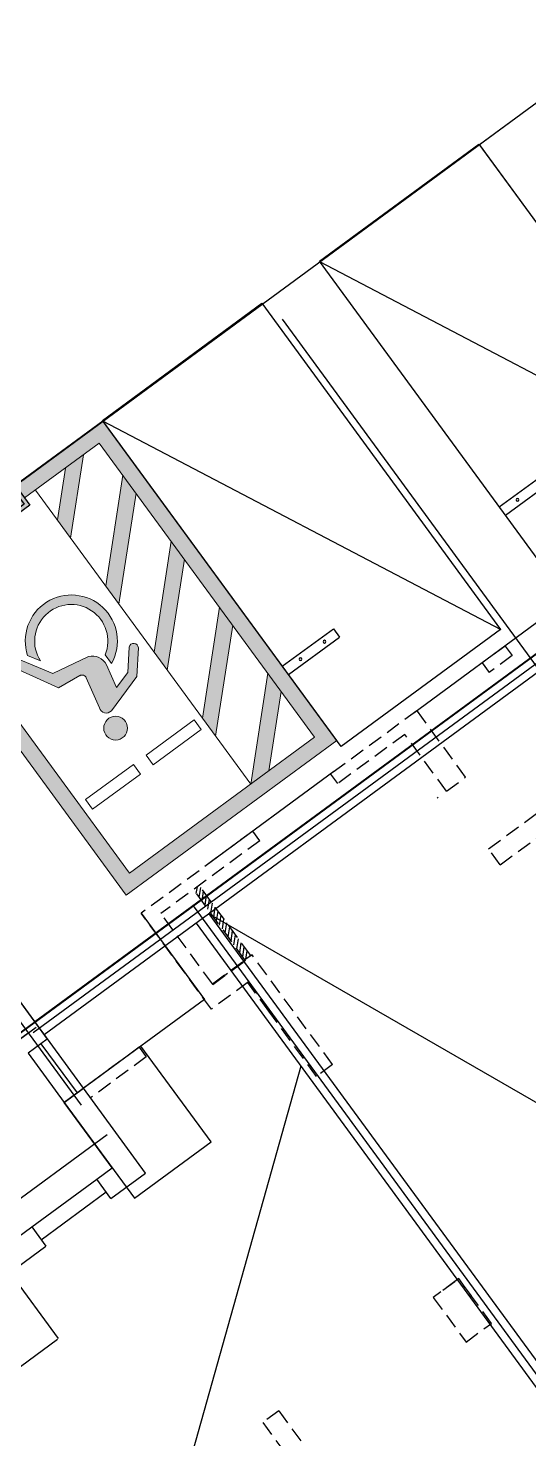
# Model space of a CAD drawing. Header units: millimetres. Extents: x 75184266 to 76346726, y -35077925 to -33679385.
# Drawn here: x 75511677 to 75518001, y -34609122 to -34591327 of the extents above; entities that cross this region are included whole.
import ezdxf

# ---------------------------------------------------------------- set-up
doc = ezdxf.new("R2010")
doc.units = ezdxf.units.MM
doc.header["$LTSCALE"] = 50
doc.header["$MEASUREMENT"] = 0
for name, pattern in [('HIDDEN2', [0.1875, 0.125, -0.0625]), ('XR-지하3층$0$H', [1.3, 0.8, -0.5]), ('XR-지하3층$0$HIDDEN2', [0.1875, 0.125, -0.0625])]:
    doc.linetypes.add(name, pattern=pattern)
for name, color, linetype in [('XR-지하3층$0$1HIDDEN2', 1, 'XR-지하3층$0$HIDDEN2'), ('XR-지하3층$0$5', 5, 'CONTINUOUS'), ('XR-지하3층$0$hat', 8, 'CONTINUOUS'), ('XR-지하3층$0$일반주차', 8, 'CONTINUOUS'), ('XR-지하3층$0$장애인', 11, 'CONTINUOUS'), ('XR-지하3층$0$확장형주차', 8, 'CONTINUOUS')]:
    doc.layers.add(name, color=color, linetype=linetype)
doc.layers.add('건축', color=8, linetype='CONTINUOUS', plot=False)
doc.layers.add('유도관제-주차면B2', color=7, linetype='CONTINUOUS', lineweight=100)

# ---------------------------------------------------------------- blocks, each defined once
blk = doc.blocks.new('XR-지하3층$0$장애인 주차')
at = {"layer": 'XR-지하3층$0$5', "ltscale": 4}
h = blk.add_hatch(color=7, dxfattribs=at)
h.dxf.hatch_style = 1
h.paths.add_polyline_path([(3841.997264835671, -695.0780087946878), (4402.000121470854, -695.0780087946878), (4402.000121470854, -1115.080151271075), (3841.997264835671, -1115.080151271075)])
h.paths.add_polyline_path([(3891.997519892382, -1065.079896214363), (4351.99986641414, -1065.079896214363), (4351.99986641414, -745.0782638514011), (3891.997519892382, -745.0782638514011)], flags=16)
h.paths.add_polyline_path([(3982.199268697524, -989.8749685254544), (3988.055078290212, -973.1311586538368), (4011.176556505419, -981.2174290407376), (4046.302626567036, -898.3408815806098), (4135.870332298697, -898.3408815806098), (4137.145780135219, -880.6026270158372), (4072.273199870749, -880.602627015849), (4072.273199870749, -862.8643724511003), (4138.421227971735, -862.8643724511003), (4142.235960863689, -809.8110830911862, -3.722470104551928), (4160.964472694517, -796.67601004478), (4152.378934681071, -916.0791361453585), (4058.050227145791, -916.0791361453702), (4021.01875284036, -1003.451299681202)], flags=0)
h = blk.add_hatch(color=256, dxfattribs=at)
h.dxf.hatch_style = 1
h.paths.add_polyline_path([(4351.99986641414, -1065.079896214362), (4351.999866414141, -745.0782638514011), (3891.997519892383, -745.0782638514011), (3891.997519892382, -1065.079896214363)])
at = {"layer": 'XR-지하3층$0$hat'}
h = blk.add_hatch(color=7, dxfattribs=at)
edge = h.paths.add_edge_path()
edge.add_line((4160.964472694536, -796.67601004485), (4152.378934681087, -916.0791361454055))
edge.add_line((4152.37893468108, -916.0791361454167), (4058.050227145789, -916.0791361454283))
edge.add_line((4058.050227145791, -916.0791361454167), (4021.018752840348, -1003.451299681236))
edge.add_line((4021.018752840351, -1003.451299681236), (3982.199268697519, -989.874968525477))
edge.add_line((3982.199268697524, -989.874968525477), (3988.055078290214, -973.1311586538714))
edge.add_line((3988.055078290212, -973.1311586538714), (4011.176556505425, -981.2174290407828))
edge.add_line((4011.176556505419, -981.2174290407955), (4046.302626567057, -898.3408815806679))
edge.add_line((4046.302626567061, -898.340881580656), (4135.870332298704, -898.3408815806441))
edge.add_line((4135.870332298706, -898.340881580656), (4137.145780135244, -880.6026270158836))
edge.add_line((4137.145780135244, -880.6026270158836), (4072.273199870745, -880.6026270158953))
edge.add_line((4072.273199870749, -880.6026270158836), (4072.273199870746, -862.8643724511348))
edge.add_line((4072.273199870749, -862.8643724511348), (4138.421227971742, -862.8643724511229))
edge.add_line((4138.421227971745, -862.8643724511348), (4142.235960863693, -809.8110830912447))
edge.add_arc((4140.258635246823, -787.0722665791609), 22.82462689652929, -24.88272667549188, 274.96983382009233, ccw=False)
edge = h.paths.add_edge_path()
edge.add_line((4047.665030254847, -981.4920170499337), (4057.804424407357, -957.5691022683568))
edge.add_arc((4127.470813777448, -941.6413942127928), 71.46396078982474, 192.8780981385994, 416.1688054886157)
edge.add_line((4167.258228158817, -882.277606019873), (4168.678321340426, -862.5277004258722))
edge.add_arc((4127.470813777439, -941.641394212781), 89.20221535457303, 206.535022543775, 422.4865967028556, ccw=False)
at = {"layer": 'XR-지하3층$0$장애인', "lineweight": 5, "true_color": 0xffffff}
blk.add_hatch(color=7, dxfattribs=at).paths.add_polyline_path([(2471.998693153262, 3994.919848728925), (2471.998693153262, -1005.080151271075), (3841.997264835671, -1005.080151271075), (3841.997264835671, -805.0801512710747), (2671.998693153263, -805.0801512710751), (2671.998693153262, 3794.919848728925), (5571.998693153263, 3794.919848728926), (5571.998693153262, -805.080151271075), (4402.000121470854, -805.080151271075), (4402.000121470854, -1005.080151271075), (5771.998693153262, -1005.080151271075), (5771.998693153262, 3994.919848728925)])
h = blk.add_hatch(color=7, dxfattribs=at)
h.paths.add_polyline_path([(5571.998693153262, 2794.914747595385), (5571.998693153262, 3077.758902888156), (4854.837747312696, 3794.919848728925), (4571.993592018897, 3794.919848728925)])
h.paths.add_polyline_path([(4571.993592018706, 3044.916022878447), (4571.993592018645, 2762.071867584627), (5571.998693153263, 1762.066766450834), (5571.998693153263, 2044.910921743602)])
h.paths.add_polyline_path([(4571.993592018483, 2012.068041734125), (4571.993592018423, 1729.223886441228), (5571.998693153262, 729.2187853062899), (5571.99869315326, 1012.062940599053)])
h.paths.add_polyline_path([(5571.99869315326, -303.629195838255), (5571.99869315326, -20.78504054549086), (4571.993592018262, 979.220060589802), (4571.993592018202, 696.3759052969056)])
h.paths.add_polyline_path([(4571.99359201804, -53.62792055452175), (4571.99359201798, -336.4720758474171), (5040.601667441591, -805.080151271075), (5323.445822734374, -805.0801512710751)])
h = blk.add_hatch(color=7, dxfattribs=at)
h.paths.add_polyline_path([(3763.150870514194, 2216.264290113818, -1), (3462.570463011247, 2216.264290113882, -1)])
h.paths.add_polyline_path([(3992.194974712547, 1503.153291136039, -0.3430925305423056), (3870.429412635672, 1283.463612269276), (3381.11380824785, 1193.932868147644), (3089.64061403725, 708.0093506300605, -0.9316528967307836), (2986.990762166922, 769.5822570894251), (3329.523243890798, 1378.635825979506), (3638.530074299372, 1415.295302762543, 0.4460483878234904), (3688.559342324034, 1485.064711287606), (3600.488111895317, 1888.254374792776, -0.5961441325676429), (3698.969839655798, 2008.645807942122), (4213.677944949887, 1850.800996607583), (4443.199970943389, 1569.414632520067, -0.8833640971827884), (4354.906219544061, 1492.991562665783), (4150.936932001604, 1740.869922228085), (3925.143719778168, 1810.1136093145)])
h.paths.add_polyline_path([(4052.621828863025, 1393.018152349396), (4055.397873318553, 1527.544381644268, -1.526545251934503), (3257.253911445657, 820.1519422765429), (3348.0148907452, 968.8766923101947, 1.638056132797179)])
at = {"layer": 'XR-지하3층$0$1HIDDEN2', "color": 11}
for points in [[(4160.96447269452, -796.6760100447573), (4152.378934681071, -916.0791361453585), (4058.050227145791, -916.0791361453702), (4021.01875284036, -1003.451299681202), (3982.199268697524, -989.8749685254544), (3988.055078290212, -973.1311586538368), (4011.176556505419, -981.2174290407376), (4046.302626567036, -898.3408815806098), (4135.870332298697, -898.3408815806098), (4137.145780135219, -880.6026270158372), (4072.273199870749, -880.602627015849), (4072.273199870749, -862.8643724511003), (4138.421227971735, -862.8643724511003), (4142.235960863685, -809.8110830912219)], [(4167.258228158817, -882.2776060198148), (4168.678321340427, -862.5277004258032)]]:
    blk.add_lwpolyline(points, dxfattribs=at)
for centre, radius, start, end in [((4127.470813777439, -941.6413942127574), 89.20221535457668, 206.5350225406521, 62.48659670311565), ((4127.470813777439, -941.6413942127574), 71.46396078982, 192.8780981454637, 56.1688054908522), ((4140.258635247797, -787.0722665790381), 22.8246268965323, 335.1172733215335, 274.9698338172116)]:
    blk.add_arc(centre, radius, start, end, dxfattribs=at)
at = {"layer": 'XR-지하3층$0$5', "lineweight": 5}
for p, q in [((4571.993592018865, 3794.919848728925), (4571.99359201788, -805.1036164912276)), ((5571.998693153045, 2794.914747595602), (4571.99359201868, 3794.919848729143)), ((5571.998693153109, 3077.758902888307), (4854.837747312696, 3794.919848728925)), ((5571.998693152887, 2044.910921743978), (4571.993592018702, 3044.91602287845)), ((5571.998693152824, 1762.066766451273), (4571.993592018458, 2762.071867584813)), ((5571.998693152665, 1012.062940599649), (4571.993592018487, 2012.068041734122)), ((5571.998693152607, 729.2187853069445), (4571.993592018236, 1729.223886441416)), ((5571.998693152449, -20.78504054467885), (4571.993592018271, 979.2200605897937)), ((5571.998693152392, -303.6291958373836), (4571.99359201802, 696.3759052970881)), ((5323.445822734374, -805.080151271075), (4571.993592017399, -53.62792055387945)), ((5040.601667441591, -805.0801512710751), (4571.993592017149, -336.4720758465851))]:
    blk.add_line(p, q, dxfattribs=at)
at = {"layer": 'XR-지하3층$0$5', "ltscale": 4}
for p, q in [((4165.298914032375, -1004.579583198746), (4165.298914032418, -804.5785629718947)), ((4165.298914032418, -804.5785629718947), (4165.298914032399, -904.5790730853205))]:
    blk.add_line(p, q, dxfattribs=at)
at = {"layer": 'XR-지하3층$0$5', "lineweight": 5}
for points in [[(3841.997264835671, -1005.080151271075), (2471.998693153262, -1005.080151271075), (2471.998693153262, 3994.919848728925), (5771.998693153262, 3994.919848728925), (5771.998693153262, -1005.080151271075), (4402.000121470854, -1005.080151271075)], [(3841.997264835671, -805.080151271075), (2671.998693153262, -805.080151271075), (2671.998693153262, 3794.919848728925), (5571.998693153262, 3794.919848728925), (5571.998693153262, -805.080151271075), (4402.000121470854, -805.080151271075)]]:
    blk.add_lwpolyline(points, dxfattribs=at)
at = {"layer": 'XR-지하3층$0$5', "ltscale": 4}
for points in [[(3841.997264835671, -695.0780087946878), (3841.997264835671, -1115.080151271075), (4402.000121470854, -1115.080151271075), (4402.000121470854, -695.0780087946878)], [(3891.997519892382, -745.0782638514011), (3891.997519892382, -1065.079896214363), (4351.99986641414, -1065.079896214363), (4351.99986641414, -745.0782638514011)]]:
    blk.add_lwpolyline(points, close=True, dxfattribs=at)
at = {"layer": 'XR-지하3층$0$장애인', "color": 8, "lineweight": 5}
for p, q in [((3698.969839655798, 2008.645807942122, 0.0001127901416624), (4213.677944949887, 1850.800996607583, 0.0001127901416624)), ((3688.559342332695, 1485.064711247559), (3600.488111895317, 1888.254374792776, 0.0001127901416624)), ((3925.143719778168, 1810.1136093145, 0.0001127901416628), (4150.936931998761, 1740.869922228213, 0.0001127901416628)), ((4213.677944949887, 1850.800996607583, 0.0001127901416624), (4443.199970943389, 1569.414632520067, 0.0001127901416624)), ((4150.936931998761, 1740.869922228213, 0.0001127901416624), (4354.906219542198, 1492.991562667646, 0.0001127901416624)), ((4055.397873318553, 1527.544381644268), (4052.621828863025, 1393.018152349396)), ((3348.0148907452, 968.8766923101947), (3257.253911445657, 820.1519422765429))]:
    blk.add_line(p, q, dxfattribs=at)
at = {"layer": 'XR-지하3층$0$장애인', "color": 7, "lineweight": 5}
for points in [[(3523.087905746778, 2719.914365010331), (2773.084079896087, 2719.914365010489), (2773.084079896117, 2869.915130179697), (3523.087905746808, 2869.915130179538)], [(4473.091731597468, 2719.914365010173), (3723.087905746778, 2719.914365010331), (3723.087905746807, 2869.915130179538), (4473.091731597498, 2869.91513017938)]]:
    blk.add_lwpolyline(points, close=True, dxfattribs=at)
at = {"layer": 'XR-지하3층$0$장애인', "color": 8, "lineweight": 5, "extrusion": (0.9769639672697208, 0.2134043267054538, 0), "elevation": 4221.010056634456}
blk.add_lwpolyline([(616.5749219792176, -1.361e-12), (930.7731202234108, 7.74314296328e-05)], dxfattribs=at)
at = {"layer": 'XR-지하3층$0$장애인', "color": 8, "lineweight": 5}
for points in [[(3992.194974726538, 1503.153291048849, -0.3430925306230898), (3870.429412635905, 1283.463612269276), (3381.11380824785, 1193.932868147644), (3094.00334222139, 715.2825828427982)], [(3094.003420647085, 715.2827374036459, -1.00000207931052), (2986.990762167387, 769.5822570894251), (3329.523243890658, 1378.635825979506), (3639.504234780377, 1415.410873711946)]]:
    blk.add_lwpolyline(points, format="xyb", dxfattribs=at)
blk.add_circle((3612.86066676265, 2216.264290113847), 150.2902037515436, dxfattribs=at)
for centre, radius, start, end in [((3682.273866816963, 1921.827955426305, 0.0001127901416624), 88.40868183990986, 79.114325303064, 202.3184667627445), ((3810.443948158834, 999.9582689007906), 581.6782029713268, 198.0059943864644, 65.09494261077565), ((3632.220671032975, 1472.641407940697), 57.69215153581592, 276.2786130993196, 12.43534843258914), ((4394.302026809838, 1536.692142405893, 0.0001127901416624), 58.83681075443838, 227.9655321143891, 33.79042661822502), ((3809.277803001397, 999.938049550793), 462.3075622753882, 183.8524707476317, 58.23960059225904)]:
    blk.add_arc(centre, radius, start, end, dxfattribs=at)
blk = doc.blocks.new('XR-지하3층$0$확장형 주차')
at = {"layer": 'XR-지하3층$0$확장형주차', "color": 7}
for p, q in [((0.0026125609874725, 3964.999964468182), (800.0026358217001, 3965.000250250101)), ((800.0025492608546, 3835.00025024265), (800.0026358217001, 3965.000250250101)), ((0.0025260448455811, 3834.999964468181), (800.0025492608546, 3835.00025024265))]:
    blk.add_line(p, q, dxfattribs=at)
blk.add_lwpolyline([(2499.999999918044, 5099.999999972061), (0, -3.7252903e-08)], dxfattribs=at)
blk.add_lwpolyline([(2500.078474617488, 5090.950575601309), (0.0784746472900224, 5090.950575564056), (0.07847469199350599, -9.049424413591623), (2500.078474691994, -9.049424413591623)], close=True, dxfattribs=at)
for centre in [(237.5025781989098, 3900.000624813139), (612.5025877356528, 3900.000375129283)]:
    blk.add_circle(centre, 17.49999999999998, dxfattribs=at)
blk = doc.blocks.new('XR-지하3층$0$일반형 주차')
at = {"layer": 'XR-지하3층$0$일반주차'}
for p, q in [((750.0025255382062, 3865.002096235752), (0.0025255680084229, 3865.002096235752)), ((750.0025255531073, 3735.002096228302), (750.0025255382062, 3865.002096235752)), ((0.0025255531072617, 3735.002096235752), (750.0025255531073, 3735.002096228302))]:
    blk.add_line(p, q, dxfattribs=at)
blk.add_lwpolyline([(2299.999999940395, 4999.999999992549), (-2.98023224e-08, 4999.999999992549), (-1.49011612e-08, 0), (2299.999999985099, 7.4505806e-09)], close=True, dxfattribs=at)
for centre in [(237.502578869462, 3800.000696554781), (562.5025884062052, 3800.000446856022)]:
    blk.add_circle(centre, 17.49999999999998, dxfattribs=at)

msp = doc.modelspace()

# ---------------------------------------------------------------- hatches: boundary and pattern name
at = {"layer": '건축', "linetype": 'HIDDEN2', "ltscale": 30}
h = msp.add_hatch(dxfattribs=at)
h.set_pattern_fill('ANSI31', color=256, scale=350, angle=36.25067463630385, style=0)
h.set_pattern_definition([(81.25067463630384, (-4547747.565615669, -52588212.98266116), (-43.24089444478281, 6.654889000964001), [])])
h.paths.add_polyline_path([(75513837.70985685, -34602139.36206341), (75513765.13046907, -34602192.58078638), (75514415.58152735, -34603079.6621923), (75514488.16091515, -34603026.44346935)])

# ---------------------------------------------------------------- linework, layer by layer
at = {"layer": '건축', "ltscale": 1000}
msp.add_line((75509552.285832, -34598529.45495141, 0.0066974645305891), (75555037.54631868, -34565182.02507401, 0.0066974645305891), dxfattribs=at)
at = {"layer": '건축', "ltscale": 0.5}
for p, q in [((75524324.88952167, -34594650.88915088), (75511759.64183126, -34603862.91162936)), ((75524443.14282198, -34594812.18439871), (75511877.90568082, -34604024.19914315)), ((75513759.98476979, -34602396.39027073), (75533153.59142835, -34628848.90111995)), ((75513797.58993933, -34602616.81148341), (75531594.77758566, -34626891.83714458)), ((75542276.74846262, -34618807.74136823), (75513958.8861951, -34602498.55955792)), ((75513958.8861951, -34602498.55955792), (75531756.07283558, -34626773.58384714)), ((75511676.6959908, -34604257.1313499), (75512133.0909202, -34604877.798324)), ((75511837.8234484, -34604138.64952679), (75512294.2183778, -34604759.31650089)), ((75513099.01672319, -34604167.52428487), (75512132.25197756, -34604878.41522352)), ((75513987.63039656, -34605375.98021692), (75513099.01672319, -34604167.52428487)), ((75515121.73884816, -34604422.92542569), (75505038.76500705, -34640253.3933833)), ((75512132.25197756, -34604878.41522352), (75513020.8656509, -34606086.87115555)), ((75513020.8656509, -34606086.87115555), (75513987.63039656, -34605375.98021692)), ((75511722.00278613, -34606449.74877379), (75512544.60853228, -34605846.65691445)), ((75511840.25609164, -34606611.04401779), (75512662.86183779, -34606007.95215845))]:
    msp.add_line(p, q, dxfattribs=at)
at = {"layer": '건축', "ltscale": 100}
for p, q in [((75524384.01548442, -34594731.53727876), (75511738.61954698, -34604002.31923985)), ((75512674.7495789, -34605288.47121651), (75480080.98323965, -34629184.10109766))]:
    msp.add_line(p, q, dxfattribs=at)
at = {"layer": '건축'}
for p, q in [((75508202.18610074, -34599011.2752896), (75511918.62692253, -34604079.73587129)), ((75513157.44125064, -34605769.22220169), (75512373.94338495, -34604700.69232637)), ((75512738.11421494, -34605704.68665236), (75512132.01209241, -34604878.08806954)), ((75512544.5691807, -34605846.603247), (75512738.11421494, -34605704.68665236)), ((75512721.96492389, -34606088.53453954), (75513157.44125062, -34605769.22220169)), ((75511028.46641439, -34606958.28323741), (75511722.00278613, -34606449.74877379)), ((75511447.7934501, -34607022.81878677), (75511899.39852932, -34606691.68006631))]:
    msp.add_line(p, q, dxfattribs=at)
at = {"layer": '건축', "linetype": 'HIDDEN2', "ltscale": 30}
for p, q in [((75517700.55642977, -34599120.93261211), (75517410.23887882, -34599333.80750383)), ((75517700.55642977, -34599120.93261214), (75517789.25430134, -34599241.89825836)), ((75517492.90033077, -34601678.83779888), (75519750.92572774, -34600023.14419595)), ((75515587.67953861, -34600856.19952174), (75515498.98166706, -34600735.23387551)), ((75514515.12774412, -34601456.64323101), (75513103.86187182, -34602491.45173227)), ((75514603.82561572, -34601577.60887727), (75514515.12774414, -34601456.64323103)), ((75517640.73011672, -34601880.44720934), (75518140.72145465, -34601513.82934011)), ((75514458.5744199, -34603358.14309146), (75513990.84058769, -34603701.10819492)), ((75513168.27419305, -34604304.25372171), (75512462.64125654, -34604821.65797263)), ((75516914.66924496, -34607248.91399328), (75517116.2786554, -34607101.0842073)), ((75514842.12450564, -34608768.60419311), (75516326.33555688, -34610792.76267391)), ((75514640.51509522, -34608916.43397906), (75516124.72614639, -34610940.59245993))]:
    msp.add_line(p, q, dxfattribs=at)
at = {"layer": '건축', "ltscale": 100, "elevation": -5.23830439047579e-06}
msp.add_lwpolyline([(75518582.92679065, -34600033.60844427), (75514890.52633712, -34594997.93397946)], dxfattribs=at)
at = {"layer": '건축', "linetype": 'XR-지하3층$0$H', "ltscale": 50}
msp.add_lwpolyline([(75520781.14822146, -34596862.0934822), (75513103.86187182, -34602491.45173227), (75513902.1427161, -34603580.14254865), (75512373.94338495, -34604700.69232635), (75508202.18610074, -34599011.2752896), (75501541.01117957, -34603895.57141839), (75505771.8996418, -34609665.63272823), (75504203.3791649, -34610815.74795422), (75503375.53236343, -34609686.73525576), (75497899.82077597, -34613701.7922428)], dxfattribs=at)
at = {"layer": '건축'}
for points in [[(75508081.22045447, -34599099.97316118), (75512344.33582245, -34604913.98533946)], [(75511676.73650558, -34604003.51723727), (75510194.90733875, -34605090.06616426)], [(75511918.62692253, -34604079.73587129), (75511676.6959908, -34604257.13134991)], [(75512132.01209241, -34604878.08806954), (75512373.94338495, -34604700.69232637)], [(75512721.96492389, -34606088.53453953), (75512544.56918071, -34605846.603247)], [(75511722.00278613, -34606449.74877379), (75511899.39852932, -34606691.68006631)], [(75512059.808764, -34607857.48174596), (75511447.7934501, -34607022.81878677)], [(75510559.8347502, -34608957.33535369), (75512047.71219936, -34607866.35153313)]]:
    msp.add_lwpolyline(points, dxfattribs=at)
at = {"layer": '건축', "linetype": 'HIDDEN2', "ltscale": 30}
for points in [[(75517789.25430135, -34599241.89825837), (75517498.93675041, -34599454.77315011)], [(75517410.23887882, -34599333.80750385), (75517498.93675041, -34599454.77315011)], [(75517202.64439377, -34600775.64817812), (75516587.67248411, -34599936.95303068), (75515498.98166706, -34600735.23387546)], [(75516434.43906316, -34600235.31442012), (75515587.67953861, -34600856.19952174)], [(75516960.71310124, -34600953.04392129), (75516434.43906316, -34600235.31442012)], [(75516960.71310124, -34600953.04392129), (75517202.64439377, -34600775.64817812)], [(75516855.87636435, -34601029.91529523), (75516843.77964169, -34601038.78519827)], [(75514603.82561572, -34601577.60887727), (75513353.84727179, -34602494.15354975)], [(75517640.73011672, -34601880.44720934), (75517492.90033077, -34601678.83779888)], [(75514415.58152735, -34603079.6621923), (75513765.13046905, -34602192.58078635)], [(75514488.16091514, -34603026.44346933), (75513837.70985685, -34602139.36206339)], [(75513990.84058769, -34603701.10819492), (75513103.86187182, -34602491.45173227)], [(75514004.29833007, -34603381.23495567), (75513353.84727179, -34602494.15354975)], [(75514504.289668, -34603014.61708647), (75514415.58152737, -34603079.66219231)], [(75515521.35859548, -34604401.68983029), (75514504.289668, -34603014.61708647)], [(75514004.29833007, -34603381.23495567), (75514010.21152152, -34603389.29933211), (75514421.4947188, -34603087.72656874), (75514415.58152735, -34603079.6621923)], [(75514716.60365821, -34603726.95322163), (75514724.66803463, -34603721.0400302), (75514458.5744199, -34603358.14309146), (75514450.51004349, -34603364.05628289)], [(75515319.74918503, -34604549.51961628), (75514716.60365821, -34603726.95322163)], [(75513079.57632151, -34604183.28807545), (75512373.94338495, -34604700.69232637)], [(75513079.57632151, -34604183.28807545), (75513168.27419308, -34604304.25372168)], [(75515521.35859548, -34604401.68983029), (75515319.74918503, -34604549.51961628)], [(75517275.93482426, -34607318.82237057), (75517116.2786554, -34607101.0842073)], [(75514842.12450565, -34608768.60419311), (75514640.51509522, -34608916.43397907)]]:
    msp.add_lwpolyline(points, dxfattribs=at)
for points in [[(75514010.21152152, -34603389.29933211), (75514004.29833008, -34603381.2349557), (75514415.58152737, -34603079.66219231), (75514421.4947188, -34603087.72656874)], [(75514450.51004349, -34603364.05628289), (75514458.5744199, -34603358.14309146), (75514724.66803463, -34603721.0400302), (75514716.60365821, -34603726.95322163)], [(75516793.70359868, -34607337.61186486), (75517207.62699942, -34607902.1182141), (75517530.20205612, -34607665.59055654), (75517116.2786554, -34607101.0842073)]]:
    msp.add_lwpolyline(points, close=True, dxfattribs=at)
at = {"layer": '건축', "ltscale": 100}
msp.add_lwpolyline([(75511777.18025583, -34603931.805857), (75510025.85733321, -34605215.96066105)], dxfattribs=at)
at = {"layer": '유도관제-주차면B2', "lineweight": 40, "ltscale": 0.5}
msp.add_line((75556852.3553381, -34570803.44112489), (75508512.29353517, -34606243.86301113), dxfattribs=at)

# ---------------------------------------------------------------- block references
at = {"layer": '유도관제-주차면B2', "xscale": -1}
for name, p, rotation in [('XR-지하3층$0$일반형 주차', (75517376.5819068, -34592794.72210325, -6.3205227e-09), 216.2469349003094), ('XR-지하3층$0$확장형 주차', (75515360.39130908, -34594272.88835703, -6.3205227e-09), 216.2469349003094), ('XR-지하3층$0$확장형 주차', (75512618.98845905, -34596282.70118656), 216.2469349003094), ('XR-지하3층$0$장애인 주차', (75508557.49936123, -34600505.00070058), 216.2469333634046)]:
    msp.add_blockref(name, p, dxfattribs=dict(at, rotation=rotation))

doc.saveas('drawing.dxf')
